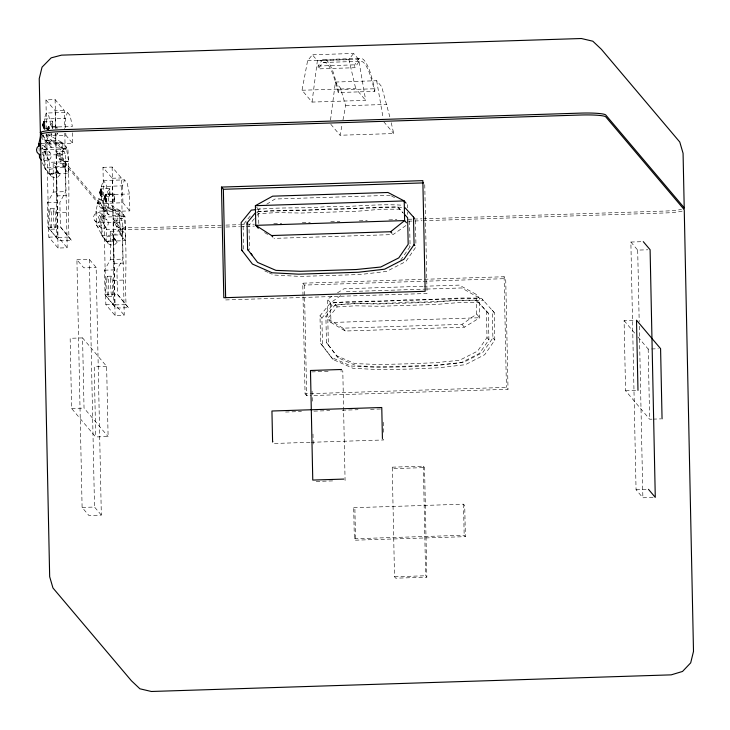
<?xml version="1.0" encoding="UTF-8"?>
<svg xmlns="http://www.w3.org/2000/svg" width="730" height="730" viewBox="0 0 730 730"><rect width="100%" height="100%" fill="white"/><g stroke="black" fill="none" stroke-linecap="round" stroke-linejoin="round"><path stroke-width="0.55" stroke-dasharray="3.65 2.74" d="M53.162 163.775L53.363 192.017L47.459 202.712L47.97 227.276L58.92 240.59L71.33 240.197L60.38 226.884L59.869 202.31L65.773 191.625L65.572 163.383L53.162 163.775L55.644 166.714C57.579 190.284 55.407 213.872 56.584 237.46L58.92 240.59M110.239 231.273L110.44 259.515L104.527 270.209L105.047 294.774L115.988 308.087L128.398 307.695L117.457 294.382L116.937 269.808L122.85 259.123L122.649 230.881L110.239 231.273L112.721 234.211C114.647 257.781 112.475 281.369 113.652 304.957L115.988 308.087M338.245 92.537L338.3 89.927L333.82 74.004A344.825 32.23 88.2 0 0 322.113 60.161L318.088 66.019L318.253 68.885L354.816 67.717L358.795 61.922A341.074 31.883 88.2 0 1 370.384 75.628L374.809 91.369L338.245 92.537L333.82 76.787A341.083 31.883 88.2 0 0 322.231 63.099L318.253 68.885M374.809 91.369L374.864 88.759L370.384 72.836A344.825 32.23 88.2 0 0 358.676 58.993L354.652 64.842L354.816 67.717M43.28 134.977L45.26 140.105L62.853 142.98L67.872 148.92L68.629 161.677L49.722 162.279L42.194 147.706L43.864 149.686L49.722 162.279L49.412 173.776L68.328 173.174L63.419 167.371L62.607 154.55L62.853 142.98L47.468 134.174M125.396 240.672L120.496 234.868L119.674 222.048L119.921 210.477L98.769 198.368L95.913 211.244L96.597 225.223L103.021 237.186L100.758 222.65L95.913 211.244L119.921 210.477L124.949 216.418L125.706 229.174L125.396 240.672L106.48 241.274L106.79 229.777L100.932 217.184L99.262 215.204L106.79 229.777L125.706 229.174L123.27 214.438M68.328 173.174L68.629 161.677L66.202 146.94M49.467 128.836L43.837 128.745L43.681 121.417L52.496 121.08L52.779 128.736L50.854 124.958L52.496 121.08L52.651 128.58M48.134 129.584L48.226 126.792L57.04 126.445L57.414 128.161M71.33 240.197L60.38 226.884L47.97 227.276L56.584 237.46L68.994 237.067C67.817 213.479 69.989 189.882 68.054 166.321L65.572 163.383M101.972 196.206L100.804 195.759L100.749 188.915L109.564 188.577L110.084 194.116L109.856 196.233L101.087 196.452L100.202 192.483L101.242 191.789L100.932 189.125L101.999 189.088L102.127 196.48L101.999 189.088M106.516 201.58L105.339 201.133L105.293 194.289L114.108 193.943L114.619 198.213L114.391 201.599L106.671 201.845L106.361 194.253M128.398 307.695L117.457 294.382L105.047 294.774L113.652 304.957L126.062 304.565C124.885 280.977 127.056 257.38 125.131 233.819L122.649 230.881M56.803 128.562L57.04 126.445L56.219 128.389M57.515 133.061L57.323 134.101L48.645 134.074M312.038 102.081L317.368 60.699L312.358 54.786L307.604 60.718L302.028 90.246L312.038 102.081L365.684 100.366L358.631 59.386L353.63 53.463L312.358 54.786M330.507 120.067L335.408 82.043L376.68 80.72L381.68 86.642L389.957 117.357M391.216 122.75L393.735 133.535L340.089 135.251L342.151 124.319M342.981 119.948L345.664 105.731L340.408 87.956L335.408 82.043M50.762 175.893L50.726 174.078L52.834 172.618A8.404 8.313 -40.2 0 1 57.679 172.463L59.833 173.786L60.152 174.689L57.77 177.071A8.404 8.313 -40.2 0 1 52.925 177.226L50.762 175.893L47.988 172.618L47.952 170.793L50.051 169.333A8.404 8.313 -40.2 0 1 54.896 169.178L57.059 170.51L59.833 173.786M57.059 170.51L57.095 172.326L54.996 173.786A8.404 8.304 -40.2 0 1 50.151 173.941L47.988 172.618M107.839 243.4L107.803 241.575L109.901 240.115A8.404 8.313 -40.2 0 1 114.747 239.96L116.052 240.517L117.22 242.187L114.847 244.568A8.404 8.313 -40.2 0 1 109.993 244.723L107.839 243.4L105.065 240.115L105.02 238.299L107.127 236.839A8.404 8.313 -40.2 0 1 111.973 236.684L114.126 238.007L116.909 241.283M114.126 238.007L114.172 239.823L112.064 241.283A8.404 8.313 -40.2 0 1 107.219 241.438L105.065 240.115M42.431 125.45L43.681 121.417L43.837 128.745L42.431 125.45L43.526 126.08L43.727 128.261M47.286 129.812L48.226 126.792L48.29 129.931M99.499 192.948L100.749 188.915L100.904 196.242L99.499 192.948L100.594 193.578L100.804 195.759M104.043 198.323L105.293 194.289L105.448 201.617L104.043 198.323L105.138 198.943L105.339 201.133M44.512 129.548L44.293 119.017L46.218 113.04L67.425 112.365L70.098 115.522L72.379 126.472L51.173 127.157L48.883 116.198L46.218 113.04M65.7 127.823L65.499 118.333L67.425 112.365M101.361 186.515L103.286 180.538L124.501 179.863L127.166 183.02L129.447 193.97L129.803 210.906L104.007 211.727L97.126 203.588L101.643 200.212L101.361 186.515L122.567 185.84L124.501 179.863M43.864 149.686L51.292 147.241L67.872 148.92L43.864 149.686L47.724 138.007L45.716 135.625M100.932 217.184L104.791 205.504L98.769 198.368L102.337 207.603L108.359 214.739L124.949 216.418L100.932 217.184L108.359 214.739L104.791 205.504M43.681 121.417L43.526 126.08M45.059 128.982L44.767 121.326M48.226 126.792L48.016 130.113M100.749 188.915L100.594 193.578M105.293 194.289L105.138 198.943M106.671 201.845L106.379 194.189M45.078 128.918L44.01 128.954L43.855 121.627L44.165 124.292L42.596 125.003L43.855 121.627L44.922 121.591M47.45 129.529L48.399 126.993L49.467 126.965L49.512 129.055M99.663 192.501L100.932 189.125L101.087 196.452L101.242 191.789L99.663 192.501L100.202 192.483M106.689 201.79L105.622 201.818L105.467 194.49L105.777 197.164L104.207 197.876L105.467 194.49L106.534 194.463M400.679 260.154L410.087 246.567L409.53 220.031L408.763 219.128M486.445 311.007L487.001 337.534L477.593 351.121L459.581 360.255L435.098 362.746L407.221 363.841L379.335 364.535L354.78 363.604L336.402 355.629L326.447 342.671L325.89 316.136L335.335 304.666L353.521 303.561L378.067 304.009L433.83 302.229L458.321 300.212L476.526 300.149L488.352 313.261L488.908 339.797L479.51 353.375L461.488 362.518L437.005 365.009L409.128 366.095L381.243 366.788L356.696 365.867L338.318 357.892L336.402 355.629M494.228 312.559L492.321 310.296L492.896 337.862L482.804 352.444L463.468 362.418L437.197 365.484L407.285 366.816L377.346 367.4L350.984 366.013L331.265 357.289L320.57 343.374L319.995 315.807L330.133 303.333C355.255 299.893 380.659 302.202 405.88 299.784C431.193 300.587 456.396 296.654 481.672 298.488L494.228 312.559L494.803 340.125L484.711 354.698L465.375 364.681L439.113 367.747L409.192 369.079L379.262 369.654L352.9 368.276L333.172 359.552L331.265 357.289M307.604 60.718L348.876 59.404L353.63 53.463M243.583 249.103L243.081 224.84L251.868 214.036M333.172 359.552L322.477 345.637L321.903 318.07L332.041 305.596C357.162 302.156 382.575 304.456 407.787 302.037C433.1 302.84 458.303 298.917 483.579 300.751L481.672 298.488M254.368 218.617L248.976 225.168L249.487 249.487M257.07 215.332L258.42 213.689L276.606 212.594L301.152 213.041L356.915 211.262L381.407 209.245L399.611 209.181L403.425 213.352M488.352 313.261L478.442 302.402L460.228 302.466L435.737 304.483L379.974 306.272L355.437 305.824L337.251 306.919L327.797 318.399L325.89 316.136M40.743 136.902L46.939 144.23L51.456 140.853L51.301 133.471M104.007 211.727L108.524 208.351L108.241 194.654L105.96 183.695L103.286 180.538M340.764 295.595L330.526 302.85L330.945 322.505L345.317 331.009L464.38 327.204L479.765 317.742L479.355 298.086L476.243 294.4L459.307 285.111L424.249 286.233M405.898 225.561L393.059 234.576L273.996 238.381M476.654 314.055L479.765 317.742L330.945 322.505L327.825 318.818L342.918 328.171L461.98 324.366L476.654 314.055L476.243 294.4M258.794 223.572L258.493 209.373L262.17 207.074M266.76 204.199L275.018 199.016L390.386 195.321M338.318 357.892L328.354 344.934L327.414 299.163L332.926 295.714M337.515 292.83L343.94 288.797L423.117 286.269M42.596 125.003L44.165 124.292L44.01 128.954L43.134 124.985M104.207 197.876L105.777 197.164L105.622 201.818L104.746 197.857M256.723 209.574C280.065 206.772 303.653 208.908 327.049 206.554C352.362 207.357 377.565 203.433 402.851 205.258L403.234 205.714M257.553 211.937C281.242 208.999 305.204 211.189 328.965 208.816C354.278 209.619 379.481 205.687 404.758 207.521M257.644 211.362C304.337 210.486 351.057 208.862 397.704 206.918L403.042 212.768M323.509 59.541L360.072 58.373M317.368 60.699L358.631 59.386M323.618 62.479L360.182 61.311M318.088 66.019L354.652 64.842M302.028 90.246L355.683 88.531L365.684 100.366M338.3 89.927L374.864 88.759M46.565 129.347L45.944 99.882L55.106 99.59L64.331 110.504L64.715 128.635M45.944 99.882L55.179 110.796L64.331 110.504M345.664 105.731L386.927 104.417M44.293 119.017L65.499 118.333M40.059 136.09L65.855 135.269L72.735 143.409L46.939 144.23M41.802 134.767L46.802 140.671L55.954 140.379L65.189 151.293L56.027 151.594L55.653 133.462M46.839 142.578L56 142.286L65.225 153.2L67.206 247.762L58.053 248.054L48.828 237.141L46.839 142.578L41.847 136.674M41.026 143.673L62.853 142.98L58.437 157.123L64.87 169.086L62.607 154.55L43.691 155.152L41.929 151M58.053 248.054L56.073 153.501L65.225 153.2M55.644 166.714L68.054 166.321M42.203 162.708L45.953 169.689L43.691 155.152L44.512 167.982L63.419 167.371M102.976 167.334L112.128 167.042L121.362 177.956L122.211 218.744L113.059 219.036L112.201 178.248L102.976 167.334L103.833 208.123L112.986 207.831L122.211 218.744M112.201 178.248L121.362 177.956M53.363 192.017L65.773 191.625M56.648 195.905L69.058 195.503M108.241 194.654L129.447 193.97M47.459 202.712L59.869 202.31M97.126 203.588L122.923 202.767L129.803 210.906M50.315 208.78L54.221 208.661M103.87 210.03L113.022 209.738L122.257 220.652L124.237 315.205L115.085 315.497L105.85 304.583L103.87 210.03L56.073 153.501M56.073 212.895L68.483 212.494M115.085 315.497L113.095 220.944L122.257 220.652M125.706 229.174A73.73 8.605 -1.2 0 1 119.674 222.048L100.758 222.65L101.579 235.48L107.529 242.497M51.073 229.211L54.978 229.083M221.327 225.251L143.81 227.733A22.895 2.674 -1.2 0 1 118.817 225.853L113.059 219.036M225.889 225.105L239.568 224.667M240.708 224.63L245.271 224.484M246.412 224.448L254.387 224.201M273.768 223.581L281.743 223.325M302.266 222.668L310.241 222.413M330.763 221.756L339.888 221.464M359.26 220.843L367.245 220.588M388.898 219.894L396.883 219.639M408.28 219.274L412.842 219.128M413.983 219.091L421.958 218.836M423.099 218.799L663.634 211.107A22.895 2.674 -1.2 0 0 681.519 209.355M221.363 227.158L143.846 229.64A22.895 2.674 -1.2 0 1 118.862 227.751L113.095 220.944M225.926 227.012L239.604 226.574M240.745 226.537L245.307 226.391M246.448 226.355L254.423 226.099M408.326 221.181L422.004 220.743M423.144 220.706L663.67 213.014A22.895 2.674 -1.2 0 0 682.294 211.079M112.721 234.211L125.131 233.819M48.828 237.141L57.98 236.849L67.206 247.762M101.579 235.48L120.496 234.868M76.915 259.761L89.325 259.36L96.15 267.426L101.333 515.106L88.923 515.499L82.107 507.432L76.915 259.761L83.74 267.828L96.15 267.426M653.031 497.458L642.875 497.787L636.058 489.711L630.866 242.041L642.154 241.676M110.44 259.515L122.85 259.123M113.716 263.402L126.126 263.001M630.866 242.041L637.692 250.107L647.839 249.788M104.527 270.209L116.937 269.808M107.383 276.278L111.288 276.159M113.141 280.393L125.551 279.991M303.014 295.604L302.749 283.185L504.111 276.743L505.708 278.641L508.025 389.291L310.086 395.614M302.749 283.185L304.355 285.074L505.708 278.641M108.149 296.709L112.046 296.581M346.339 291.644L425.517 289.107M426.649 289.071L461.716 287.958L479.355 298.086L330.526 302.85L327.414 299.163M225.689 299.939L427.041 293.506L424.723 182.856M105.85 304.583L115.002 304.291L124.237 315.205M82.563 337.908L70.153 338.3L71.622 408.481L95.694 436.951L108.104 436.558L106.635 366.378L82.563 337.908L84.032 408.079L108.104 436.558M651.899 419.166L649.645 419.239L625.573 390.76L624.095 320.589L635.383 320.224M106.635 366.378L94.225 366.779L95.694 436.951M637.956 336.986L648.176 349.059L650.43 348.986M651.561 348.958L658.332 348.739M311.683 371.908L328.345 371.378M340.572 370.986L342.799 370.913L345.089 480.504M303.032 296.736L305.067 393.835L506.428 387.393L508.025 389.291M305.067 393.835L306.673 395.724L308.945 395.651M71.622 408.481L84.032 408.079M625.573 390.76L636.852 390.404M285.603 412.039L301.454 411.528M313.909 411.136L329.759 410.625M342.215 410.224L358.065 409.722M370.521 409.32L380.713 409.001M653.031 419.13L660.924 418.874M310.031 442.325L273.796 443.484L273.75 441.267M311.162 442.289L383.624 439.971L382.42 438.548M392.229 467.173L423.345 466.178L424.55 467.602L426.84 577.193L395.724 578.187L394.519 576.764L392.229 467.173L393.424 468.596L424.55 467.602M316.2 481.426L332.871 480.897M82.107 507.432L94.517 507.04L101.333 515.106M636.058 489.711L647.337 489.355M353.694 507.697L463.523 504.184L464.727 505.607L465.375 536.659L355.546 540.173L354.342 538.749L353.694 507.697L354.899 509.12L355.546 540.173M354.342 538.749L464.171 535.236L465.375 536.659M394.519 576.764L425.636 575.769L426.84 577.193M102.337 207.603L119.921 210.477L115.513 224.621L121.937 236.584L119.674 222.048M264.725 270.912L267.846 272.29M268.886 272.746L274.069 275.046L300.432 276.433L360.282 274.516L386.553 271.451L405.889 261.477L415.981 246.895L415.598 246.448M391.389 195.868L396.363 198.606M264.57 232.541L268.339 234.877M624.095 320.589L635.045 333.528M383.724 121.7L393.735 133.535M330.79 124.264L340.089 135.251M397.704 206.918L399.611 209.181M476.526 300.149L478.442 302.402M492.896 337.862L494.803 340.125M409.32 245.663L410.087 246.567M487.001 337.534L488.908 339.797M461.98 324.366L464.38 327.204M256.632 207.165L258.493 209.373M257.279 212.339L258.42 213.689M335.335 304.666L337.251 306.919M330.133 303.333L332.041 305.596M342.918 328.171L345.317 331.009M319.995 315.807L321.903 318.07M326.447 342.671L328.354 344.934M320.57 343.374L322.477 345.637M57.323 134.101L57.068 133.353M109.719 196.078L109.564 188.577L107.921 192.455L109.856 196.233M114.263 201.453L114.108 193.943L112.466 197.83L114.391 201.599M45.953 134.338L51.456 140.853M101.643 200.212L108.524 208.351M56.027 151.594L103.833 208.123M45.26 140.105L51.292 147.241L47.724 138.007M44.995 146.694L50.041 152.67M102.063 214.191L107.118 220.168M57.369 171.404L60.152 174.689M114.446 238.902L117.22 242.187M94.772 220.643L99.818 226.619M96.597 225.223L98.605 227.605M44.512 167.982L50.452 174.999M348.876 59.404L355.683 88.531M49.467 126.965L49.339 128.845M376.68 80.72L382.967 117.275M48.709 129.666L48.399 126.993L48.445 129.091M39.055 148.044L39.21 151.274M648.176 349.059L649.645 419.239M637.692 250.107L639.188 321.684M639.279 326.228L642.875 497.787M504.111 276.743L506.428 387.393M463.523 504.184L464.171 535.236M423.345 466.178L425.636 575.769M415.425 220.433L415.918 243.592M407.322 204.619L407.395 207.895M407.486 212.257L407.532 214.447M383.25 422.232L383.487 433.319M312.084 391.116L312.321 402.412M312.978 434.049L313.243 446.477M304.355 285.074L306.673 395.724M122.567 185.84L122.923 202.767M112.128 167.042L112.986 207.831M113.022 209.738L115.002 304.291M89.325 259.36L94.517 507.04M72.507 132.796L72.735 143.409M65.809 133.115L65.855 135.269M64.806 133.17L65.189 151.293M55.106 99.59L55.717 129.055M55.818 133.581L55.954 140.379M56 142.286L57.98 236.849M55.179 110.796L55.553 128.927M46.656 133.873L46.802 140.671M44.749 121.381L44.904 128.708M68.629 161.677A73.73 8.605 -1.2 0 1 62.607 154.55M42.084 145.133A4.873 4.818 -40.2 0 1 42.285 154.66M42.623 152.908A4.873 4.818 -40.2 0 1 49.649 152.278A4.873 4.818 -40.2 0 1 49.795 159.304A4.873 4.818 -40.2 0 1 42.751 159.122M97.674 222.212A4.873 4.818 -40.2 0 0 102.939 215.624A4.873 4.818 -40.2 0 0 94.635 214.428A4.873 4.818 -40.2 0 0 97.674 222.212M102.729 228.189A4.873 4.818 -40.2 0 0 107.985 221.601A4.873 4.818 -40.2 0 0 99.691 220.405A4.873 4.818 -40.2 0 0 102.729 228.189M110.778 278.942A10.238 0.958 88.2 0 0 111.708 296.179A10.238 0.958 88.2 0 0 112.52 283.988A10.238 0.958 88.2 0 0 110.778 278.942M106.872 279.07A10.238 0.958 88.2 0 0 107.803 296.298A10.238 0.958 88.2 0 0 108.624 284.116A10.238 0.958 88.2 0 0 106.872 279.07M53.701 211.445A10.238 0.958 88.2 0 0 54.631 228.672A10.238 0.958 88.2 0 0 55.453 216.491A10.238 0.958 88.2 0 0 53.701 211.445M49.804 211.563A10.238 0.958 88.2 0 0 50.735 228.8A10.238 0.958 88.2 0 0 51.547 216.618A10.238 0.958 88.2 0 0 49.804 211.563"/><path stroke-width="1.09" d="M41.218 133.015L38.845 143.746L38.945 145.9M404.566 214.438L407.623 217.777L408.179 244.304L398.772 257.891L380.75 267.025L356.267 269.516L300.514 271.304L275.958 270.383L257.58 262.408L247.616 249.441L247.059 222.915L255.838 212.257M405.132 207.794L413.49 217.065L414.074 244.632L403.982 259.214L384.646 269.188L358.375 272.254L298.524 274.17L272.162 272.783L252.434 264.059L241.749 250.144L241.165 222.577L251.302 210.112L255.637 209.674M406.491 222.796L404.621 220.588L255.792 225.351L271.596 235.544L390.659 231.729L404.621 220.588L404.21 200.932L387.986 192.483L272.618 196.169L255.381 205.696L255.792 225.351L258.283 228.298M41.026 143.673L38.845 143.746L41.044 148.929M221.491 187.081L422.843 180.638L425.161 291.288L223.809 297.73L221.491 187.081L223.371 189.289L225.634 297.685M223.371 189.289L423.582 182.892M255.381 205.696L404.21 200.932L406.081 203.141M341.594 369.49L310.478 370.484L312.768 480.075L343.885 479.081M684.211 207.767L605.763 114.993A22.895 2.674 -1.2 0 0 580.779 113.104L60.955 129.73A22.895 2.674 -1.2 0 0 40.378 133.079L39.237 78.603L42.048 67.142L51.191 57.852L61.539 55.142L581.363 38.517L592.824 41.199L601.337 49.248L679.776 142.021L683.07 153.291L684.211 207.767A22.895 2.674 -1.2 0 1 683.581 208.707M643.276 241.648L650.101 249.715L655.284 497.386L648.468 489.319M413.49 217.065L414.64 218.425M414.074 244.632L414.841 245.545M390.659 231.729L391.855 233.153M271.596 235.544L272.792 236.958M247.059 222.915L247.826 223.818M247.616 249.441L248.382 250.344M241.749 250.144L242.506 251.056M40.378 133.079L41.802 134.767M41.537 160.098L39.529 157.726L39.365 154.495M250.855 253.429L252.188 255.162M662.055 418.837L660.586 348.666L636.505 320.187L637.983 390.368M382.42 438.548L381.772 407.504L271.943 411.008L272.591 442.061M40.606 154.714A4.873 4.818 -40.2 0 1 38.836 145.808M693.5 651.397L690.689 662.858L682.523 671.454L671.189 674.858L151.365 691.483L139.914 688.801L131.4 680.752L52.962 587.979L49.667 576.709L40.415 134.986A22.895 2.674 -1.2 0 1 60.992 131.637L580.815 115.011A22.895 2.674 -1.2 0 1 605.809 116.9L684.247 209.674L693.5 651.397"/></g></svg>
